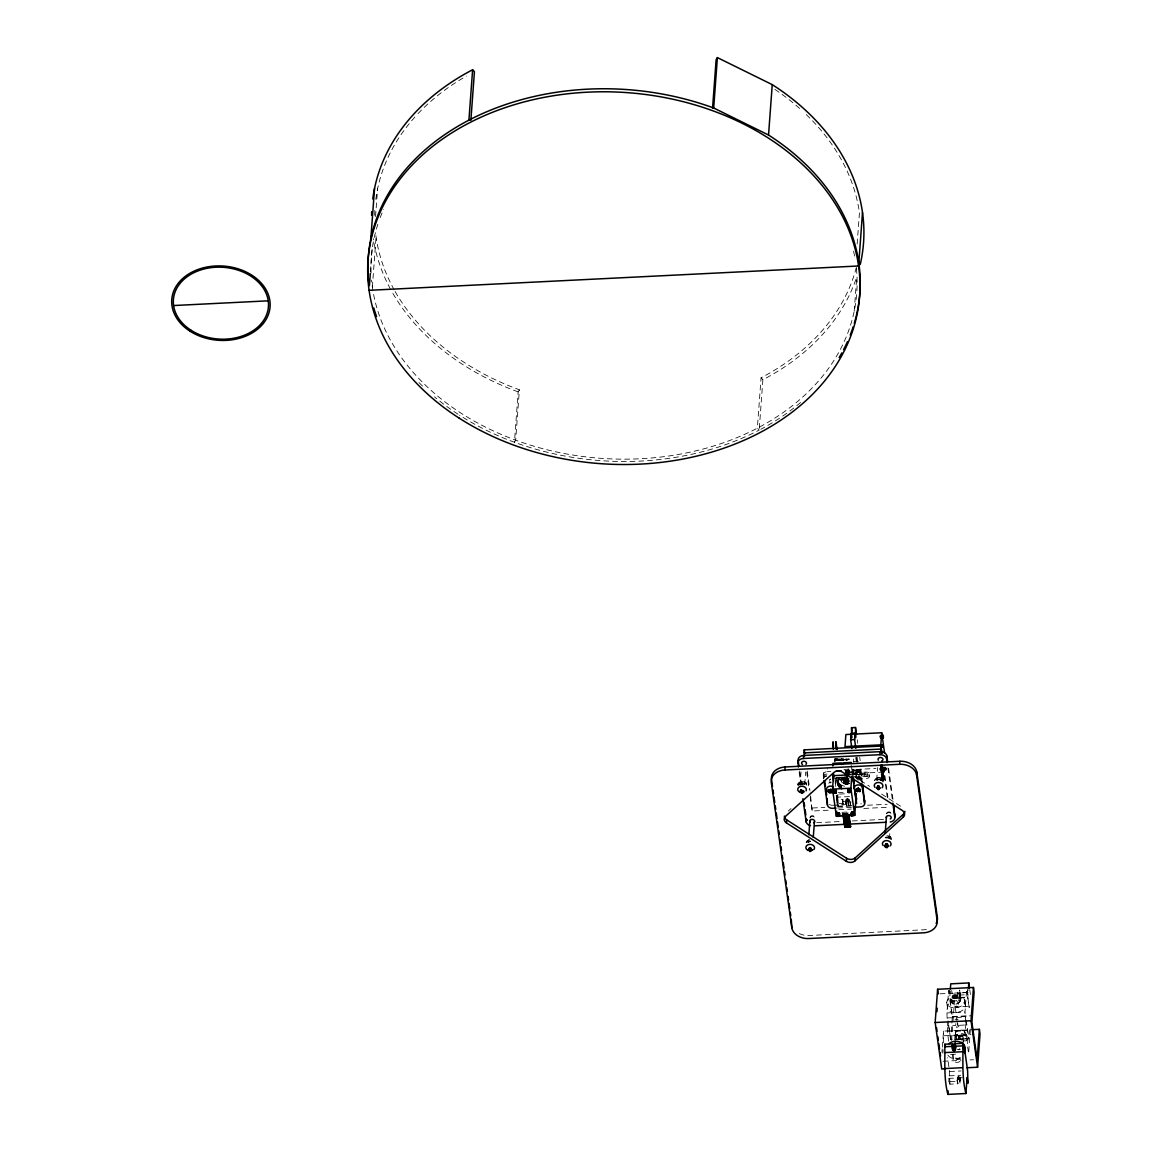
<?xml version="1.0" encoding="UTF-8"?>
<svg xmlns="http://www.w3.org/2000/svg" width="1152" height="1152" viewBox="0 0 1152 1152"><rect width="100%" height="100%" fill="white"/><g stroke="black" fill="none" stroke-linecap="round" stroke-linejoin="round"><path stroke-width="0.75" stroke-dasharray="5 3.75" d="M856.526 777.254L856.181 769.738L856.814 773.482L857.117 769.32M883.138 769.795L883.123 767.88L885.859 767.779L886.018 769.68L883.152 769.867L886.018 769.752M837.346 759.902L849.24 759.01L837.302 760.262L837.461 758.966L838.325 759.845M846.374 760.248L846.317 758.808M962.179 1077.725L949.061 1078.373L949.882 1084.19L957.902 1083.787L957.11 1078.085L957.989 1077.005L960.048 1077.638L960.077 1081.166M849.614 773.914L848.16 771.206L844.459 770.4M804.744 784.411L805.651 772.027M881.28 780.624L882.187 768.24M889.43 838.742L889.949 831.672M370.454 271.656L372.37 245.592M375.538 216.605L377.582 188.813M372.37 287.136L376.07 236.75M519.379 389.794L518.141 391.882L514.44 442.267L515.678 440.179L519.379 389.794A243.36 183.672 4.2 0 1 395.035 291.37M856.368 267.336A243.36 183.672 4.2 0 1 761.069 377.77L757.368 428.17L759.182 430.099A246.442 185.99 4.2 0 1 459.576 415.224M759.312 428.357L762.883 379.714A246.442 185.99 4.2 0 0 856.93 276.307M797.602 785.059L797.702 783.749L801.245 781.315L805.925 782.496L806.875 785.304M800.035 785.592L801.086 771.379M798.264 784.757L801.144 782.626L801.245 781.315M806.04 784.642L805.925 782.496M828.202 810.216L812.203 811.022L810.187 792.144M857.146 244.008L859.45 212.731A243.36 183.672 4.2 0 0 805.608 113.962M854.222 311.054L856.786 276.307M823.738 778.795L823.435 771.811M823.622 777.931L823.766 776.045M823.248 775.282A4.622 3.485 4.2 0 1 827.338 771.566L827.568 768.542M837.893 778.795L838.267 786.269L837.533 783.893L838.282 777.629M837.648 784.699L838.123 778.018M836.654 800.179L837.029 795.125M837.893 785.506L838.469 777.254M836.914 799.862L836.698 802.886L842.659 802.584L842.875 799.56L836.914 799.862L836.194 794.765M838.066 785.894L838.354 782.006M837.533 783.893L838.598 778.19M838.411 780.782L838.843 777.845M837.115 806.213L837.979 794.419M838.498 786.643L838.555 782.395M838.656 780.422L839.131 777.499M838.771 787.003L838.786 782.77M838.944 780.091L839.434 777.182M839.059 787.349L839.059 783.13M839.376 787.694L839.347 783.475M848.65 803.074L849.139 799.805L846.778 798.97L845.726 800.208L846.878 801.432L846.922 805.766L838.526 806.184L837.475 794.822M839.736 788.011L839.664 783.806M840.096 788.314L840.01 784.123M847.627 775.642L846.562 783.994A5.386 4.075 4.2 0 1 841.19 781.085L841.176 777.01M840.499 788.602L840.384 784.44M840.917 788.875L840.787 784.714M841.349 789.12L841.205 784.987M848.779 779.098C846.979 781.502 840.773 781.2 842.414 776.995M841.81 789.35L841.637 785.232M842.616 779.846L842.803 777.269M843.019 777.384L842.832 779.976L836.15 780.12M843.062 780.091L843.25 777.499M843.293 780.192L843.48 777.6M843.538 780.278L843.725 777.686M843.782 780.35L843.97 777.773M846.965 775.411C849.01 788.515 841.32 784.872 844.272 776.016M844.056 783.288L844.661 775.526M844.142 783.389L844.805 775.786M842.875 799.56L842.962 804.744L842.659 802.584M844.474 783.331L845.165 775.181M845.222 774.23L845.51 770.357M844.69 783.835L845.237 775.152M845.496 774.245L845.77 770.371M844.963 783.691L845.554 775.296M845.87 774.95L845.222 784.08L845.942 774.936M845.755 774.274L846.043 770.4M846.014 774.317L846.302 770.443M845.568 783.936L846.187 775.152M846.274 774.374L846.547 770.501M845.899 783.994L846.634 774.893L846.043 784.253M846.518 774.446L846.806 770.558M846.763 774.518L847.051 770.645M847.008 774.619L847.296 770.731M849.197 783.605A5.386 4.075 4.2 0 1 847.915 784.008L846.533 784.138L847.094 776.621M847.238 774.72L847.526 770.832M846.922 805.766L845.568 802.987L845.77 799.877M846.734 784.224L847.368 775.526M847.454 774.821L847.742 770.947M845.741 803.39L846.029 799.43M847.67 774.95L847.958 771.062M845.914 803.606L846.23 799.243M843.782 782.798C843.869 781.603 845.467 780.048 846.965 781.157C850.882 781.171 844.733 789.653 847.843 775.786M846.144 803.794L846.49 799.085M847.454 784.022L848.059 775.627M848.362 771.336L848.261 775.368L848.707 771.653M846.418 803.952L846.778 798.97M847.742 783.562L848.29 775.814M846.619 804.024L846.979 798.926M848.045 783.662L849.226 768.658M846.691 804.053L847.195 798.883M848.232 782.914L848.952 776.29M848.866 776.045L849.139 772.157M845.554 802.901L847.526 798.883M848.448 783.187L849.254 772.344M851.832 805.522L848.462 805.694C849.859 802.786 847.699 801.893 847.642 798.883M847.771 801.562L847.858 798.926M847.973 801.619L848.074 798.97M848.275 801.749L848.275 799.042M848.232 803.981L848.549 799.186M848.462 805.694L848.722 799.301M848.693 803.678L848.938 799.502M848.952 803.318L849.168 799.877M851.875 774.72L852.25 769.666M832.752 805.277L850.608 804.355L850.838 801.331M858.139 774.605C864.029 780.005 852.106 774.706 859.565 774.59M861.653 782.194L860.645 770.414A4.622 3.485 4.2 0 0 860.098 769.104M857.65 779.962L860.299 779.832L860.414 769.738L856.181 769.738M860.774 773.28L861.077 769.118M860.861 776.347L861.739 773.986L862.272 776.606L860.89 776.534L862.301 776.419M863.726 776.218L864.605 773.842L865.138 776.462L863.755 776.39L865.166 776.275M866.592 776.074L867.47 773.698L868.003 776.318L866.592 776.16L868.032 776.131M869.472 776.39L869.616 774.504M876.701 780.034L877.608 767.592M881.87 780.61A4.234 3.197 4.2 0 0 875.894 780.307L877.781 777.528L879.422 777.715L882.461 778.723L883.411 781.517M882.49 764.626L882.187 768.845L880.042 768.946L882.259 769.334M882.922 782.093C880.373 780.293 883.066 775.598 884.03 778.262L882.058 764.683M848.131 768.744L848.851 773.842L884.664 772.056L885.038 766.872M890.726 838.987L890.626 836.842L886.795 835.733M941.947 1052.453L942.206 1048.896M942.336 1047.11L943.517 1031.112L970.402 1029.773M942.883 1053.259L943.142 1049.76M943.661 1042.762L943.517 1031.112M955.858 1023.523L955.714 1025.482L947.693 1025.87L947.275 1022.962L946.944 1012.925L948.586 990.562L949.291 995.558L949.666 990.518L950.069 993.427L953.28 993.269M948.672 1041.163L947.275 1031.198L947.765 1024.488M950.227 990.893L949.694 998.467L952.315 1016.942L970.358 1016.05M952.963 1001.39L953.05 1000.382L954.029 1007.078L952.877 1022.875M969.35 1029.816L968.688 1038.816L950.645 1039.723L952.344 1016.539L949.709 997.949A9.086 5.89 -8 0 0 949.608 1006.733A9.086 5.89 -8 0 0 962.885 1004.933A9.086 5.89 -8 0 0 960.638 996.509L959.126 996.667A1.699 1.094 -8 0 0 959.227 994.55M951.581 1040.414L952.747 1024.618M948.787 1081.944L949.061 1078.373M949.882 1084.19L949.565 1071.518L947.606 1057.738M952.531 1054.267L953.122 1059.638A3.845 2.909 4.2 0 0 956.347 1062.302A3.845 2.909 4.2 0 0 960.451 1060.733M953.251 1054.44L953.122 1059.638L960.768 1059.264M954.691 1039.694L955.296 1031.299L967.536 1030.68L966.312 1021.968M955.714 1039.306L955.958 1035.936L968.198 1035.331L968.688 1038.816M960.408 995.414L960.019 992.635L960.624 1001.016L959.674 990.014L960.854 998.77A1.699 1.094 -8 0 1 959.126 1000.238M966.514 991.31L964.987 1012.032L965.736 1024.978L957.701 1025.381L957.845 1023.422M960.422 995.544L960.005 996.293L960.034 995.342A3.845 2.491 -8 0 0 957.384 993.053M957.902 1083.787L957.197 1077.638M957.168 1081.195L957.514 1077.264M957.427 1081.44L957.658 1077.163M957.586 1081.541L957.989 1077.005M956.995 1080.907L958.176 1076.962M958.003 1079.482L958.378 1076.933M958.19 1079.453L958.579 1076.918M960.178 1078.085L959.89 1083.686L958.781 1076.933M958.997 1079.525L959.17 1077.005M959.17 1079.597L959.357 1077.077M959.342 1079.683L959.53 1077.163M959.573 1081.44L959.832 1077.379M959.818 1081.195L959.947 1077.509M959.141 995.069L967.334 994.666L967.709 989.626L968.126 992.52L960.091 992.923M961.56 1041.019L966.802 1040.76L965.318 1030.306L966.067 1020.226M969.178 1007.64L967.752 997.56L968.285 989.986M966.802 1040.76L967.536 1030.68M967.579 1043.726L968.198 1035.331M970.416 1028.995L968.602 1053.547L967.45 1045.411M837.965 777.629L836.525 777.658M862.43 774.619L861.005 774.562M865.31 774.389L863.87 774.418M868.176 774.245L866.736 774.187M883.354 770.314L883.238 767.952M845.928 760.32L845.87 758.909M837.706 777.557L840.542 777.643M885.859 767.779L885.874 770.242M855.274 774.749L856.699 774.72L855.403 775.109M858.01 776.491L859.435 776.563M846.95 813.586L848.16 812.923M884.016 779.515C883.296 776.923 880.661 781.315 884.016 779.515L881.813 764.582M840.787 777.672L839.419 777.6M844.834 813.614L846.792 813.6M825.221 776.16L826.546 776.045M881.582 764.554L883.829 781.027L882.374 780.322L880.387 765.115M837.331 760.104L847.44 759.413L837.331 759.47M880.502 767.52L880.978 768.614L881.971 767.534M955.08 1019.549L956.678 1018.786L958.018 1019.534M842.846 813.586L844.718 813.614M883.8 781.056L881.035 764.611M883.93 778.378L882.59 778.608M788.357 810.936L790.978 808.574M839.246 779.774L843.581 777.614M809.294 840.758L807.509 842.213A4.234 3.197 4.2 0 1 810.173 841.421M960.091 1000.08L959.587 993.398M855.331 776.304L856.584 776.707L855.446 777.125M957.398 992.174L957.96 994.982L957.686 990.115M846.922 778.003A3.6 2.722 4.2 0 1 845.136 777.686L844.474 777.658M877.781 777.528L874.469 780.494M809.395 839.434L806.083 842.4M800.698 781.704L799.488 782.28A4.234 3.197 4.2 0 0 798.293 785.318L797.702 783.749M877.234 777.931L876.024 778.493A4.234 3.197 4.2 0 0 874.742 780.422M808.848 839.837L807.653 840.413A4.234 3.197 4.2 0 0 806.357 842.328M960.437 1058.155L956.88 1058.99L952.229 1058.299A9.086 6.854 4.2 0 1 947.434 1054.339M880.805 764.698L883.224 781.387M956.837 1000.584L952.272 1001.606A9.086 5.89 -8 0 0 949.205 1010.707A9.086 5.89 -8 0 0 963.029 1010.016A9.086 5.89 -8 0 0 961.286 1001.16L959.155 1000.67M880.574 764.856L883.037 781.43M846.648 777.859L845.87 777.586M827.05 774.029L826.229 774.101A2.88 2.174 4.2 0 0 824.299 777.456M826.906 775.915L826.099 775.987A2.88 2.174 4.2 0 0 823.738 778.666M854.914 777.384L867.139 776.448A2.88 2.174 4.2 0 0 869.602 774.13A2.88 2.174 4.2 0 0 866.534 772.099L850.45 772.459A5.4 4.075 4.2 0 0 845.438 771.264M857.635 779.054L867.01 778.334A2.88 2.174 4.2 0 0 869.458 776.016A2.88 2.174 4.2 0 0 866.39 773.986L850.363 774.389M837.302 759.773L846.346 759.499M837.734 759.73L837.662 758.909M837.288 759.096L842.89 758.894M837.317 760.421L847.498 760.478M839.534 760.522L849.269 759.557M853.315 761.573L860.472 761.213M843.955 769.464L852.854 769.032L853.574 774.13M856.21 769.493L875.938 768.442M883.08 768.182L885.902 768.01M882.23 768.355L879.682 768.47L879.883 769.853L882.432 769.738M883.08 768.37L885.946 768.269M856.166 769.982L860.414 769.738M883.08 768.672L885.96 768.485M827.338 771.566L830.837 771.394M844.834 770.702L855.331 770.184A4.622 3.485 4.2 0 1 860.414 773.438M856.152 770.256L860.458 770.098M883.08 768.917L885.989 768.715M856.152 770.458L860.472 770.299M883.094 769.162L886.003 768.96M856.166 770.674L860.501 770.616M886.003 769.046L883.094 769.248L886.018 769.291M856.166 770.89L860.515 770.846L856.181 771.106M883.123 769.651L886.018 769.536M856.195 771.322L860.53 771.178M847.31 771.955L852.653 771.696L852.437 774.72L853.747 774.691M856.21 771.538L860.53 771.394M883.195 770.17L886.003 769.997M856.224 771.754L860.53 771.566M856.238 771.955L860.371 772.589L856.368 772.675M856.282 772.214L860.27 772.186M856.31 772.445L860.314 772.43M856.742 774.49L860.702 774.288M838.109 792.734L844.776 792.403M844.459 793.814L837.331 794.174L837.115 797.198L849.571 796.579M843.192 801.72L849.312 801.418M838.714 803.563L847.123 803.146M812.419 807.998L824.875 807.379M837.317 806.76L851.558 806.054M867.557 805.248L887.126 804.283M837.778 808.042L851.774 807.35M838.886 809.698L851.328 809.078M863.784 808.459L888.682 807.221M841.954 812.333L849.571 811.958M847.469 813.082L842.746 813.816M842.141 813.715L848.246 813.413M816.682 822.701L841.594 821.477M852.264 820.944L884.275 819.346M940.046 993.816L952.603 993.197M954.389 993.11L970.531 992.304M959.558 997.459L967.766 997.042L969.192 1007.194M959.544 997.978L967.752 997.56M954.029 1007.078L968.803 1006.344M946.944 1012.925L964.987 1012.032M952.344 1016.539L970.387 1015.646M947.65 1017.936L965.693 1017.029M947.275 1031.198L965.318 1030.306M944.165 1035.749L971.064 1034.424M957.082 1049.486L960.365 1049.314M950.558 1054.44L957.125 1054.123M943.085 1061.251L961.013 1060.358M969.984 1059.912L973.57 1059.739M949.565 1071.518L961.042 1070.957M949.234 1075.853L960.725 1075.291M950.054 1081.67L958.09 1081.267M833.414 778.291L842.918 778.075A5.4 4.075 4.2 0 0 849.226 778.954M846.634 778.147L845.136 777.557M878.674 777.701L880.142 777.874A4.234 3.197 4.2 0 1 883.008 781.934M802.138 781.488L803.606 781.661A4.234 3.197 4.2 0 1 806.616 785.174M886.824 835.834L888.293 836.006A4.234 3.197 4.2 0 1 891.302 839.52M882.36 780.034L877.68 778.853M805.838 783.821L801.144 782.626M890.525 838.166L885.83 836.971M844.589 786.254L842.098 785.462M849.643 774.144L851.054 774.749M845.683 771.005L869.63 786.37M881.611 794.059L901.08 806.544M842.414 779.717L840.974 777.614M761.069 377.77L762.883 379.714M957.672 1006.258C949.464 1005.682 963.734 1010.75 956.966 1001.232M890.626 836.842L891.562 839.65M841.248 777.298L841.406 778.061M860.371 769.435L860.256 772.099M969.739 989.582L970.675 996.221M966.874 991.325L967.334 994.666M964.57 999.922L965.434 1006.085M966.11 1019.938L968.717 1038.413L950.674 1039.32L948.053 1020.83M959.443 993.499L959.688 996.494M964.613 1032.019L965.102 1035.504M958.666 997.402L959.184 1001.117M962.885 1036.123L963.058 1037.678A2.304 1.498 -8 0 1 961.07 1039.133L960.48 1039.19A2.304 1.498 -8 0 1 958.493 1038.053L958.334 1036.498A2.304 1.498 -8 0 1 960.307 1035.043L960.912 1034.986A2.304 1.498 -8 0 1 962.885 1036.123L962.885 1036.512A2.304 1.498 -8 0 1 960.912 1037.981L960.307 1038.024A2.304 1.498 -8 0 1 958.334 1036.886M963.101 1037.779L963.749 1042.43M954.187 1000.123L955.123 1006.819M955.31 1007.827L955.973 1012.478M957.298 1022.472L957.701 1025.381M956.678 1018.786L957.082 1021.694M951.682 990.475L952.157 993.802M951.782 998.942L952.301 1002.658M950.616 998.597L951.106 1002.082M955.296 1031.299L956.117 1037.506M946.714 1002.341L947.578 1008.504M948.485 1024.502L950.645 1039.723M888.61 768.341L893.333 801.806M887.89 767.837L892.613 801.302M883.944 766.958L884.664 772.056M883.685 767.203L887.904 797.141M882.965 766.714L887.443 798.408M880.315 766.454L882.202 781.272L880.272 767.722M857.232 739.742L857.722 743.242M859.694 757.238L860.198 760.738M860.645 770.414L862.373 782.669M857.088 757.094L857.822 762.336M858.816 769.334L860.299 779.832M856.354 757.454L857.074 762.552M855.734 757.44L856.224 760.939M853.358 759.038L853.862 762.538M854.842 769.536L856.08 778.277M853.546 769.406L854.266 774.504M853.344 769.709L854.064 774.806M852.365 769.421L853.128 775.066M851.184 765.029L852.667 775.526M850.291 802.037L850.608 804.355M835.949 777.427L837.144 785.923M835.171 778.882L836.237 786.067M835.114 781.546L835.805 786.931L835.186 783.605M837.043 795.686L838.526 806.184M824.213 777.514L823.464 772.258A4.622 3.485 4.2 0 1 823.838 770.486M807.192 771.005L809.928 790.387M806.731 772.272L809.208 789.883M810.216 796.925L812.203 811.022M799.632 770.99L801.619 785.074M799.157 772.258L800.899 784.584M836.813 758.794L836.914 760.262M836.107 758.837L836.179 759.686M835.027 761.602L834.854 758.635M834.854 762.048L834.667 758.981M837.014 758.621L837.115 760.435M836.496 758.909L836.554 760.378M835.805 758.995L835.848 760.421M842.112 760.392L842.04 759.182M836.366 759.557L836.395 760.162M835.603 758.981L835.675 760.19M842.962 758.635L843.048 760.464M842.789 758.923L842.846 760.147M843.322 758.779L843.394 760.378M841.579 760.234L841.507 758.635M841.838 759.01L841.882 759.931M835.805 759.816L835.574 758.606M958.493 1038.053L958.493 1037.664A2.304 1.498 -8 0 1 960.48 1036.21L961.07 1036.152A2.304 1.498 -8 0 1 963.058 1037.29M828.864 783.432A2.462 1.858 4.2 0 1 831.024 781.934M831.139 782.597A2.462 1.858 4.2 0 1 829.526 781.805M829.598 779.544A2.462 1.858 4.2 0 1 830.621 779.011M886.709 813.614A2.462 1.858 4.2 0 1 890.942 813.398M810.043 817.877A2.462 1.858 4.2 0 1 814.925 818.107M856.8 778.579A2.462 1.858 4.2 0 1 860.328 777.859A2.462 1.858 4.2 0 1 860.962 780.624M799.315 933.566A15.408 11.621 4.2 0 0 808.978 935.51L923.702 929.808A15.408 11.621 4.2 0 0 929.434 928.627M801.389 784.771A2.462 1.858 4.2 0 1 803.275 784.858M861.336 803.822A4.622 3.485 4.2 0 1 860.746 803.88M832.147 805.277A4.622 3.485 4.2 0 1 830.952 805.104M830.39 804.931A4.622 3.485 4.2 0 1 829.368 804.413M840.96 780.034A5.386 4.075 4.2 0 1 841.579 778.003M849.413 780.581A5.386 4.075 4.2 0 1 848.131 780.984L846.749 781.114A5.386 4.075 4.2 0 1 841.277 777.643M847.771 773.107A5.386 4.075 4.2 0 1 851.126 775.022M849.658 781.157A3.6 2.722 4.2 0 1 844.027 781.992A3.6 2.722 4.2 0 1 844.387 777.643M846.547 778.939A3.6 2.722 4.2 0 1 843.509 777.499M847.958 772.762A3.6 2.722 4.2 0 1 849.01 773.266M849.442 773.597A3.6 2.722 4.2 0 1 850.219 774.864M849.643 783.317A5.4 4.075 4.2 0 1 842.53 782.755A5.4 4.075 4.2 0 1 842.069 777.355M846.893 778.464A3.6 2.722 4.2 0 1 844.114 777.586M849.758 774.461A3.6 2.722 4.2 0 1 850.018 774.878M798.494 784.958A4.234 3.197 4.2 0 1 805.81 784.843M800.122 784.886A2.304 1.742 4.2 0 1 802.411 782.971A2.304 1.742 4.2 0 1 804.686 785.03M800.496 784.627A1.93 1.454 4.2 0 1 804.298 784.742M801.634 784.814A2.304 1.742 4.2 0 1 802.93 784.843M877.176 780.451A1.93 1.454 4.2 0 1 880.675 780.566M830.736 782.942A2.304 1.742 4.2 0 1 829.498 782.179M829.411 780.422A2.304 1.742 4.2 0 1 830.578 779.659M958.853 998.078A1.699 1.094 -8 0 1 960.883 998.899M958.939 997.906A3.845 2.491 -8 0 1 960.696 999.994M958.882 1000.584A3.542 2.29 -8 0 1 955.57 1004.198A3.542 2.29 -8 0 1 952.79 1000.886M960.235 1057.334A3.845 2.909 4.2 0 1 956.16 1058.184A3.845 2.909 4.2 0 1 953.41 1055.606M959.702 1048.622A3.542 2.678 4.2 0 1 958.954 1049.861M959.602 1039.637A2.304 1.498 -8 0 1 959.314 1037.29A2.304 1.498 -8 0 1 962.899 1037.419A2.304 1.498 -8 0 1 961.344 1039.709M951.739 999.763A4.622 2.995 -8 0 0 952.776 1003.694A4.622 2.995 -8 0 0 958.968 1002.845A4.622 2.995 -8 0 0 958.997 998.784A4.622 2.995 -8 0 0 959.184 995.89M951.696 999.893A4.622 2.995 -8 0 1 951.019 999.302M800.582 402.509A246.442 185.99 4.2 0 1 788.242 412.186M786.802 413.222A246.442 185.99 4.2 0 1 760.795 429.264M458.021 414.23A246.442 185.99 4.2 0 1 434.491 396.835M422.554 386.078A246.442 185.99 4.2 0 1 418.824 382.392M518.141 391.882A246.442 185.99 4.2 0 1 391.363 290.693M390.528 289.181A246.442 185.99 4.2 0 1 373.262 238.622M394.186 289.872A243.36 183.672 4.2 0 1 375.61 233.222M374.688 215.366A243.36 183.672 4.2 0 1 374.861 209.995M375.826 199.31A243.36 183.672 4.2 0 1 416.779 114.97M418.032 113.63A243.36 183.672 4.2 0 1 466.33 76.118M774.878 89.381A243.36 183.672 4.2 0 1 800.453 109.195M856.397 268.416A243.36 183.672 4.2 0 1 631.843 459.072A243.36 183.672 4.2 0 1 371.549 280.066M371.088 272.923A243.36 183.672 4.2 0 1 373.882 239.198M374.242 237.528A243.36 183.672 4.2 0 1 377.87 224.194M380.203 217.584A243.36 183.672 4.2 0 1 383.573 209.434M853.546 251.179A243.36 183.672 4.2 0 1 855.23 259.718M857.03 779.213A2.304 1.742 4.2 0 1 860.141 778.579A2.304 1.742 4.2 0 1 861.106 780.97M808.805 842.357A1.93 1.454 4.2 0 1 810.547 841.565M810.274 817.978A2.304 1.742 4.2 0 1 812.189 815.674A2.304 1.742 4.2 0 1 814.709 817.762M885.269 837.864A4.234 3.197 4.2 0 1 889.474 838.354M890.035 838.742A4.234 3.197 4.2 0 1 890.496 839.189M885.845 837.547A2.304 1.742 4.2 0 1 888.84 837.979M886.046 837.979A1.93 1.454 4.2 0 1 888.12 838.051M886.666 813.744A2.304 1.742 4.2 0 1 888.725 811.901A2.304 1.742 4.2 0 1 891.259 813.528M881.05 780.25A2.304 1.742 4.2 0 0 876.658 780.581A2.304 1.742 4.2 0 1 881.035 780.278M956.318 1027.022A1.699 1.094 -8 0 0 958.925 1025.942A1.699 1.094 -8 0 0 956.462 1025.107A1.699 1.094 -8 0 0 956.318 1027.022M957.629 1035.749A4.622 2.995 -8 0 0 964.714 1032.797A4.622 2.995 -8 0 0 958.018 1030.522A4.622 2.995 -8 0 0 957.629 1035.749M958.118 1039.234A4.622 2.995 -8 0 0 965.203 1036.282A4.622 2.995 -8 0 0 958.507 1034.006A4.622 2.995 -8 0 0 958.118 1039.234M810.562 841.09A2.304 1.742 4.2 0 0 808.272 842.515A2.304 1.742 4.2 0 1 810.562 841.075"/><path stroke-width="1.5" d="M880.618 737.842L883.282 737.827L883.166 735.365M848.405 826.07L847.814 827.136L846.533 826.445M952.805 1043.842C949.752 1052.77 958.651 1052.222 954.792 1043.741L962.827 1043.338L963.648 1049.155L963.965 1044.821L967.608 1070.626L967.925 1083.298L967.104 1077.48L965.923 1093.507L947.88 1094.4C943.574 1077.797 945.23 1060.978 944.77 1044.245L952.805 1043.842L952.934 1047.514L955.613 1047.514M831.715 791.842L831.758 789.84L832.622 792.259L829.008 792.49L829.958 790.042L829.008 792.49M859.334 790.618L859.363 788.616L860.242 791.035L856.627 791.266L857.563 788.818L856.627 791.266M801.403 792.576C799.618 787.09 801.922 797.933 802.656 790.776M802.627 792.475L802.642 790.632L802.656 793.253M809.554 850.709C807.696 845.266 810.216 856.253 810.85 848.707M810.821 851.371L810.792 848.765M877.939 788.803C876.082 783.36 878.602 794.347 879.235 786.802M879.192 789.466L879.178 786.859M886.09 846.922C886.968 842.947 883.598 846.893 886.176 847.397C889.272 848.405 885.427 841.464 886.219 847.642M887.357 847.598L887.386 844.934M839.506 813.298L839.304 816.149L839.707 813.83M813.283 837.23L814.45 821.304M370.843 238.738L374.544 188.352M369.432 285.552L370.325 273.398M468.922 120.154L472.622 69.768L474.437 71.698L470.866 120.355M712.555 108.346L716.126 59.688L717.379 57.6L772.243 84.629A246.442 185.99 4.2 0 1 860.227 264.499M369.072 285.509A246.442 185.99 4.2 0 1 713.678 107.986L717.379 57.6M854.28 323.338A246.442 185.99 4.2 0 0 768.542 135.029L772.243 84.629M937.354 917.424L937.138 920.448A15.408 11.621 4.2 0 1 923.472 932.832L808.747 938.534A15.408 11.621 4.2 0 1 791.813 927.662L771.278 782.381A15.408 11.621 4.2 0 1 784.944 769.997L785.16 766.973L899.885 761.27A15.408 11.621 4.2 0 1 916.819 772.128L937.354 917.424A15.408 11.621 4.2 0 1 937.253 920.462M904.867 811.31A6.163 4.651 4.2 0 1 903.499 814.075L903.283 817.099L855 860.875A6.163 4.651 4.2 0 1 846.346 861.307L786.456 822.902L786.686 819.878A6.163 4.651 4.2 0 1 784.397 816.077M798.422 766.973L798.134 760.421A6.163 4.651 4.2 0 1 803.606 755.467L880.085 751.666A6.163 4.651 4.2 0 1 886.867 756.014L887.602 761.299M797.918 763.445A6.163 4.651 4.2 0 1 803.376 758.491L803.606 755.467M804.485 756.418L804.211 749.88L880.69 746.078L881.698 753.12M791.813 927.662L791.28 919.325M810.518 825.667A6.163 4.651 4.2 0 1 806.27 822.168L806.486 819.144A6.163 4.651 4.2 0 0 807.062 820.296M806.472 819.072L806.256 822.096M808.848 834.84L809.885 820.627M862.502 212.573L858.586 265.982L369.086 290.318M836.035 808.128L832.536 808.301A4.622 3.485 4.2 0 1 827.453 805.046L827.179 798.523M832.838 765.936L833.026 763.33L841.435 762.912L841.651 764.496M856.339 793.498L854.726 815.414L836.381 816.322L832.536 789.12L833.645 773.942M834.97 789.638L834.178 793.152L834.005 790.056L834.638 789.696L834.71 793.354L836.294 792.562L835.459 789.696L836.41 790.517M833.99 793.022L834.221 789.869M834.178 793.152L834.422 789.768M833.774 792.749L835.214 789.653M835.488 791.467L835.301 789.667M835.776 791.611L835.69 789.768M835.733 793.224L835.978 789.912M835.934 793.109L836.194 790.114M836.208 792.806L836.381 790.402M836.381 816.322L836.741 811.267M839.304 816.149L837.158 816.048L837.058 813.586M837.115 816.005L837.317 813.139L839.246 813.038M837.317 816.206L837.547 812.966M837.518 816.322L837.835 812.851M838.066 812.794L837.821 816.451L838.31 812.779M839.578 815.573L838.483 812.779M838.598 814.565L838.642 812.808M838.915 814.666L838.814 812.837M839.117 814.781L839.102 812.966M839.203 816.235L839.304 813.082M851.875 748.541L850.651 739.786L851.054 734.256L851.674 737.842L851.53 727.704L855.504 727.502L856.483 734.501M849.283 790.718L849.254 788.947L848.794 790.69L850.32 791.928L848.218 792.461L847.958 789.466M847.987 792.274L848.189 789.221M848.218 792.461L848.462 789.077M848.362 792.533L848.678 788.99M847.771 792L848.923 788.947M849.6 790.805L849.499 788.99M849.557 792.619L849.73 789.062M849.701 792.562L849.946 789.178M849.96 792.418L850.176 789.35M850.205 792.173L850.392 789.638M854.726 815.414L850.882 788.198L851.746 776.405M855.85 748.339L854.611 739.598L855.014 734.054L855.634 737.64L855.504 727.502M846.346 861.307L846.576 858.283L786.686 819.878M853.07 812.232C856.051 815.17 849.47 818.179 851.314 812.491M851.357 815.501L851.587 812.275M851.558 815.63L851.803 812.174M851.774 815.717L852.034 812.102M851.112 815.242L852.264 812.074M851.976 813.83L852.523 812.088M853.142 814.075L852.61 812.088M852.869 813.931L852.84 812.146M853.042 815.659L853.344 812.39M853.344 815.458L853.546 812.592M853.56 815.126L853.733 813.01M856.469 798.71L856.253 801.734L852.667 776.405M855 860.875L855.23 857.851L903.499 814.075M853.531 807.264L860.53 806.904A4.622 3.485 4.2 0 0 864.619 803.189L862.618 784.426M887.141 762.566L886.637 759.038A6.163 4.651 4.2 0 0 879.869 754.69L880.085 751.666M880.978 752.616L880.69 746.078M880.819 744.854L881.698 732.758L845.885 734.544L845.006 746.626L880.819 744.854L882.014 753.35M886.651 760.968L886.867 756.014M885.24 832.824L886.421 816.84M890.179 822.024A6.163 4.651 4.2 0 0 894.845 817.157L893.822 805.32M937.138 920.448L916.603 775.152A15.408 11.621 4.2 0 0 899.669 764.294L899.885 761.27M916.603 775.152L916.819 772.128M945.317 1068.84L941.731 1069.013L935.165 1022.515L937.598 989.266L973.454 987.48L974.117 992.131L971.899 1022.357L977.155 1059.552L979.373 1029.326L972.202 1029.686M936.95 1011.701L937.21 1008.144M950.357 989.122L950.746 983.837L968.803 982.93L969.509 987.912M947.88 1094.4L948.139 1090.843M952.546 1049.587L952.747 1046.621M952.747 1050.034L952.992 1046.218M952.877 1050.149L953.122 1046.102M953.165 1050.379L953.194 1047.758M953.338 1050.451L953.525 1047.931M953.525 1050.523L953.712 1048.003M953.914 1050.61L953.899 1048.061M954.115 1050.61L954.302 1048.09M954.317 1050.61L954.504 1048.09M954.518 1050.581L954.706 1048.061M952.632 1045.627A9.086 6.854 4.2 0 1 954.936 1045.267L955.238 1041.235M954.706 1050.523L954.792 1043.741M955.051 1050.379L955.109 1046.002M955.195 1050.278L955.267 1046.102M965.923 1093.507C961.632 1076.89 963.288 1060.085 962.827 1043.338M968.414 988.229L968.803 982.93M964.93 1051.675L965.232 1047.643M966.83 1067.76L977.587 1067.227L971.021 1020.744L973.454 987.48M977.587 1067.227L980.035 1033.978L979.373 1029.326M801.014 791.438L801.374 789.725L799.949 792.274M808.099 850.406L809.525 847.858M810.965 850.421C814.061 849.514 809.395 850.104 810.662 847.8L810.778 850.594M833.299 745.56L833.371 746.971L833.357 745.618M876.485 788.501L877.91 785.952M879.336 788.515C882.446 787.608 877.781 788.198 879.048 785.894L879.163 788.688M884.635 846.619C885.413 845.798 888.062 841.032 887.227 846.878M888.638 846.432C884.966 844.229 889.301 843.192 887.486 846.634M846.634 826.646L844.862 815.587M883.382 737.842L883.296 735.48L880.517 735.61M836.597 748.944L836.482 747.59L836.539 749.002M829.699 791.971L829.973 790.114M830.592 792.533L830.966 790.675L831.931 792.922M857.318 790.747L857.578 788.904M858.211 791.309L858.571 789.451L859.536 791.698M877.709 786.24L877.752 787.493M885.917 845.611L886.061 844.07M836.165 745.416L836.237 746.827L836.208 745.43M830.722 790.963L830.866 789.278M859.997 789.509L857.966 789.768L858.269 788.17M801.072 792.374L801.432 790.646M809.179 849.557L809.467 847.901M809.309 850.565L809.582 848.765M877.55 787.651L877.853 785.995M877.694 788.659L877.968 786.859M885.643 845.856L886.003 844.128M885.845 846.792L886.118 844.992M882.706 747.115L882.605 744.696L882.605 747.115M953.914 998.237L955.282 997.315L956.52 998.107M801.23 791.266L801.36 789.595M885.946 844.992L886.046 843.941M887.054 845.568L887.184 843.883M829.901 793.037L830.866 790.675L831.024 792.504M857.52 791.827L858.485 789.451L857.434 788.746M830.131 789.61L828.763 790.949L829.642 791.654M799.834 791.424L801.317 789.782M884.52 845.77L885.83 844.128M802.742 792.374L803.837 791.237L801.115 790.258M850.594 826.675C850.709 823.896 846.936 827.914 850.594 826.675L848.866 814.68M846.331 826.963L844.33 814.248M859.32 790.402L859.262 788.717L858.715 789.538M831.096 790.747L831.802 790.099L831.672 791.525M857.261 790.43L856.368 789.725L857.621 788.573M828.763 790.949L830.52 789.307M856.368 789.725L858.139 788.083M845.021 826.128L844.704 827.006L845.928 827.179M802.354 790.776L801.518 790.819L801.533 793.296M858.542 791.294L858.571 789.451M886.939 844.56L885.859 844.632M173.621 305.539L268.229 300.83M851.126 733.234L855.086 733.046M880.488 735.869L883.138 735.523M880.488 736.07L883.123 735.797M880.488 736.286L883.123 736.013M880.488 736.531L883.123 736.243M880.502 736.776L883.123 736.488M880.502 736.862L883.152 736.906M880.517 737.107L883.166 737.136M880.546 737.338L883.195 737.424M880.574 737.626L883.238 737.654M850.651 739.786L854.611 739.598M803.995 752.904L880.474 749.102M803.376 758.491L879.869 754.69M851.386 762.422L842.976 762.84L843.192 764.41M784.944 769.997L899.669 764.294M836.093 771.134L841.334 770.875M848.866 774.893L832.853 775.685L833.573 780.782M832.536 789.12L850.882 788.198M842.026 815.4L849.643 815.011M814.68 825.826L844.92 824.314M850.262 824.054L885.83 822.283M935.165 1022.515L971.021 1020.744M951.926 1045.426L954.936 1045.267M944.582 1046.765L952.618 1046.362M954.605 1046.261L962.64 1045.858M945.403 1052.568L963.461 1051.675M944.237 1068.595L962.28 1067.702M879.192 786.989L878.054 787.046L878.069 789.523M810.806 848.894L809.683 848.952L809.683 851.429M809.381 849.398C808.733 847.886 810.85 848.117 810.619 849.398M838.526 814.536L836.928 815.515M878.89 787.435L878.789 786.427L877.795 786.874M713.678 107.986L768.542 135.029M832.378 790.718L831.485 790.157M830.765 790.776L829.814 789.955M857.966 789.768L857.074 789.077M830.347 790.992L829.454 790.286M802.872 790.574L803.952 792.101M812.102 850.219L810.994 848.477M859.406 788.875L860.242 791.035M837.144 749.462L835.891 741.643L836.222 749.189M833.342 743.27L833.026 741.787L833.371 749.318M937.598 989.266L938.261 993.917M944.77 1044.245L945.187 1047.154M936.533 1027.685L937.037 1031.227M937.786 1036.541L938.29 1040.083M938.794 1043.626L939.542 1048.939M940.046 1052.482L940.55 1056.024M892.858 803.059L894.845 817.157M881.698 732.758L884.592 753.163M861.898 783.936L864.619 803.189M851.53 727.704L852.019 731.203M853.603 778.45L854.323 783.518M855.749 793.642L856.57 799.157M852.912 777.283L853.661 782.525M854.15 786.024L856.627 803.52M848.621 814.579L850.392 826.848M848.39 814.536L850.118 826.978M849.946 827.021L848.146 814.536L849.816 827.05M847.843 814.594L849.643 827.064M847.613 814.68L849.398 827.05M847.426 814.81L849.125 826.963M846.994 815.083L848.866 826.762M846.734 814.781L848.419 826.819M846.49 814.68L848.203 826.992M847.987 827.078L846.173 814.248L847.742 827.15M845.683 814.334L847.685 827.15M845.453 814.32L847.44 827.165M845.222 814.262L847.21 827.136M845.251 814.939L846.95 827.05M844.934 815.184L846.706 826.834M844.171 814.334L845.813 827.222M843.941 814.406L845.626 827.251M843.509 814.435L845.51 827.266M843.278 814.392L845.266 827.266M843.034 814.291L845.035 827.208M842.99 814.262L844.805 827.093M833.314 774.36L833.789 777.758M824.702 781.013L825.451 786.269M825.941 789.768L826.675 795.024M823.982 780.538L827.453 805.046M804.211 749.88L804.715 753.394M798.134 760.421L798.883 765.706M804.11 802.685L804.614 806.213M805.104 809.741L805.853 815.011M802.901 798.667L806.126 821.563M772.502 786.442L771.509 779.357A15.408 11.621 4.2 0 1 785.16 766.973M773.006 789.984L773.51 793.526M774.014 797.069L774.763 802.382M775.267 805.939L775.757 809.482M776.261 813.024L777.01 818.338M777.514 821.88L778.262 827.194M778.766 830.736L779.27 834.278M780.019 839.592L780.523 843.134M781.013 846.691L781.517 850.234M782.266 855.547L782.77 859.09M783.274 862.632L784.022 867.946M784.526 871.488L785.03 875.03M785.779 880.344L786.269 883.886M786.773 887.443L787.277 890.986M788.026 896.299L788.53 899.842M789.034 903.384L789.782 908.698M790.286 912.24L790.776 915.782M858.37 788.155L858.384 789.739M886.435 818.05A2.462 1.858 4.2 0 1 887.645 815.746A2.462 1.858 4.2 0 1 890.842 816.566A2.462 1.858 4.2 0 1 890.179 819M810.259 822.298A2.462 1.858 4.2 0 1 810.792 819.706A2.462 1.858 4.2 0 1 814.234 820.224A2.462 1.858 4.2 0 1 813.701 822.802M881.654 761.026A2.462 1.858 4.2 0 0 881.842 757.814A2.462 1.858 4.2 0 0 878.069 759.182L878.112 759.672A2.462 1.858 4.2 0 0 878.342 760.133M895.075 814.133A6.163 4.651 4.2 0 1 894.586 816.494M802.498 764.539A2.462 1.858 4.2 0 1 802.123 761.918A2.462 1.858 4.2 0 1 805.579 761.746A2.462 1.858 4.2 0 1 805.954 764.366M903.283 817.099A6.163 4.651 4.2 0 0 902.347 810.518L842.458 772.114A6.163 4.651 4.2 0 0 833.803 772.546L785.534 816.322A6.163 4.651 4.2 0 0 786.456 822.902M936.821 921.931A15.408 11.621 4.2 0 1 936.13 923.342M855.23 857.851A6.163 4.651 4.2 0 1 846.576 858.283M864.835 800.179A4.622 3.485 4.2 0 1 864.475 801.95M829.872 791.15A2.462 1.858 4.2 0 1 828.432 789.61M799.142 791.827A4.306 3.254 4.2 0 1 798.552 787.522A4.306 3.254 4.2 0 1 804.125 786.73A4.306 3.254 4.2 0 1 806.054 790.862M875.002 787.435A4.306 3.254 4.2 0 1 875.794 783.173A4.306 3.254 4.2 0 1 881.51 783.432A4.306 3.254 4.2 0 1 882.086 787.752M829.181 792.317A4.306 3.254 4.2 0 1 826.862 790.474M826.589 789.638A4.306 3.254 4.2 0 1 828.734 786.47A4.306 3.254 4.2 0 1 833.501 786.888M828.691 790.042A2.39 1.8 4.1 0 1 828.518 789.61M952.258 997.157A3.542 2.29 -8 0 1 955.397 995.846M956.29 995.89A3.542 2.29 -8 0 1 957.83 996.408M964.368 1049.918A9.086 6.854 4.2 0 1 964.872 1053.475M949.133 1043.568A9.086 6.854 4.2 0 1 959.875 1041.941A9.086 6.854 4.2 0 1 965.174 1049.443M952.862 998.093A2.304 1.498 -8 0 1 955.512 996.077A2.304 1.498 -8 0 1 957.038 998.251M853.229 326.707A246.442 185.99 4.2 0 1 850.234 335.059M847.454 341.654A246.442 185.99 4.2 0 1 843.538 349.718M841.838 352.901A246.442 185.99 4.2 0 1 839.16 357.581M376.56 316.598A246.442 185.99 4.2 0 1 373.781 308.016M371.606 215.251A246.442 185.99 4.2 0 1 371.707 211.622M372.758 198.994A246.442 185.99 4.2 0 1 472.622 69.768M854.194 788.414A4.306 3.254 4.2 0 1 859.061 784.944A4.306 3.254 4.2 0 1 862.43 789.552M856.786 791.107A4.306 3.254 4.2 0 1 855.821 790.646M807.293 849.96A4.306 3.254 4.2 0 1 806.918 845.438A4.306 3.254 4.2 0 1 812.866 845.165A4.306 3.254 4.2 0 1 813.715 849.658M883.152 845.554A4.306 3.254 4.2 0 1 883.944 841.306A4.306 3.254 4.2 0 1 889.661 841.565A4.306 3.254 4.2 0 1 890.237 845.885M833.126 744.394L832.997 743.386L833.126 744.394M835.992 744.25L835.862 743.242L835.992 744.25M191.059 330.264A47.635 35.942 4.2 0 0 267.926 310.219A47.635 35.942 4.2 0 0 203.774 269.064A47.635 35.942 4.2 0 0 191.059 330.264M190.022 331.2A49.291 37.195 4.2 0 0 269.568 310.464A49.291 37.195 4.2 0 0 203.17 267.883A49.291 37.195 4.2 0 0 190.022 331.2M953.698 997.805A2.304 1.498 -8 0 0 957.24 996.322A2.304 1.498 -8 0 0 953.885 995.184A2.304 1.498 -8 0 0 953.698 997.805M459.346 418.248A246.442 185.99 4.2 0 0 857.045 314.539A246.442 185.99 4.2 0 0 525.11 101.664A246.442 185.99 4.2 0 0 459.346 418.248"/></g></svg>
